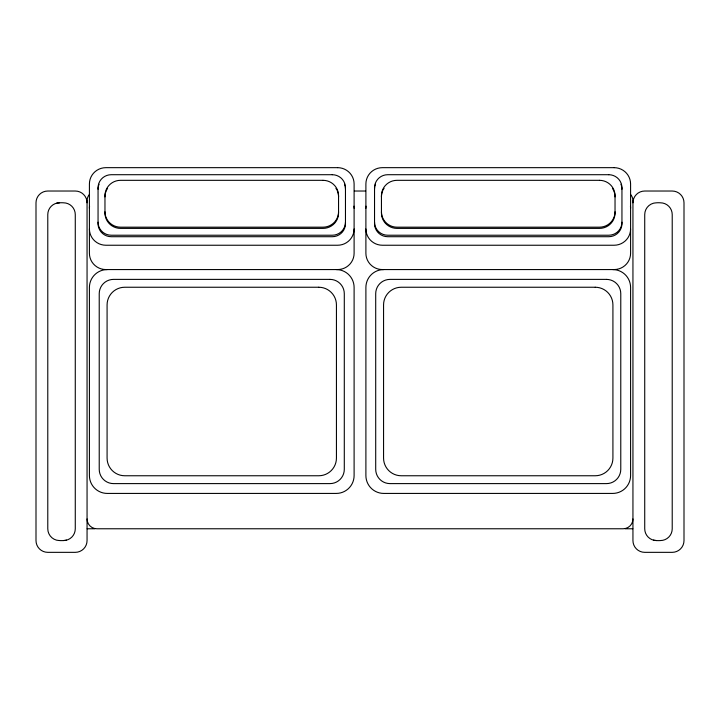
<?xml version="1.0" encoding="UTF-8"?>
<svg xmlns="http://www.w3.org/2000/svg" width="720" height="720" viewBox="0 0 720 720"><rect width="100%" height="100%" fill="white"/><g stroke="black" fill="none" stroke-linecap="round" stroke-linejoin="round"><path stroke-width="1.08" d="M354.375 191.025L365.625 191.025M87.174 528.768L94.905 528.768M625.095 528.768L632.826 528.768M632.943 202.806A11.781 11.781 0 0 1 644.724 191.025L672.219 191.025A11.781 11.781 0 0 1 684 202.806L684 540.558A11.781 11.781 0 0 1 672.219 552.339L644.724 552.339A11.781 11.781 0 0 1 632.943 540.558L632.943 200.844A9.819 9.819 0 0 0 630.648 194.535M653.463 540.153A26.766 26.766 0 0 0 660.438 540.558A11.781 11.781 0 0 0 672.219 528.768L672.219 214.587A11.781 11.781 0 0 0 660.438 202.806A26.766 26.766 0 0 0 653.463 203.211A11.781 11.781 0 0 0 644.724 214.587L644.724 528.768A11.781 11.781 0 0 0 656.505 540.558M87.057 202.806A11.781 11.781 0 0 0 75.276 191.025L47.781 191.025A11.781 11.781 0 0 0 36 202.806L36 540.558A11.781 11.781 0 0 0 47.781 552.339L75.276 552.339A11.781 11.781 0 0 0 87.057 540.558L87.057 200.844A9.819 9.819 0 0 1 89.352 194.535M63.495 540.558A11.781 11.781 0 0 0 75.276 528.768L75.276 214.587A11.781 11.781 0 0 0 63.495 202.806A26.766 26.766 0 0 0 56.511 203.211M66.537 540.153A26.766 26.766 0 0 1 56.511 540.153A11.781 11.781 0 0 1 47.781 528.768L47.781 214.587A11.781 11.781 0 0 1 59.562 202.806M630.45 206.154A16.497 16.29 0 0 1 630.585 208.287M365.895 208.287A16.497 16.29 0 0 1 366.03 206.154M630.585 228.951A16.497 16.29 0 0 1 614.097 245.241L382.383 245.241A16.497 16.29 0 0 1 365.895 228.951M620.946 184.248A13.194 13.032 0 0 1 621.504 185.859M621.693 186.687A13.194 13.032 0 0 1 621.945 189.234M374.535 189.234A13.194 13.032 0 0 1 374.787 186.687M374.976 185.859A13.194 13.032 0 0 1 375.534 184.248M621.945 222.192A13.194 13.032 0 0 1 608.751 235.224L387.729 235.224A13.194 13.032 0 0 1 374.535 222.192M612.414 188.361A15.552 15.363 0 0 1 613.431 190.107M613.854 191.025A15.552 15.363 0 0 1 615.033 196.902M381.447 196.902A15.552 15.363 0 0 1 382.626 191.025M383.049 190.107A15.552 15.363 0 0 1 384.066 188.361M615.033 211.815A15.552 15.363 0 0 1 599.481 227.178L396.999 227.178A15.552 15.363 0 0 1 381.447 211.815M353.97 206.154A16.497 16.29 0 0 1 354.105 208.287M89.415 208.287A16.497 16.29 0 0 1 89.55 206.154M354.105 228.951A16.497 16.29 0 0 1 337.617 245.241L105.903 245.241A16.497 16.29 0 0 1 89.415 228.951M344.466 184.248A13.194 13.032 0 0 1 345.024 185.859M345.213 186.687A13.194 13.032 0 0 1 345.465 189.234M98.055 189.234A13.194 13.032 0 0 1 98.307 186.687M98.496 185.859A13.194 13.032 0 0 1 99.054 184.248M98.055 222.192A13.194 13.032 0 0 0 111.249 235.224L332.271 235.224A13.194 13.032 0 0 0 345.465 222.192M335.934 188.361A15.552 15.363 0 0 1 336.951 190.107M337.374 191.025A15.552 15.363 0 0 1 338.553 196.902M104.967 196.902A15.552 15.363 0 0 1 106.146 191.025M106.569 190.107A15.552 15.363 0 0 1 107.586 188.361M338.553 211.815A15.552 15.363 0 0 1 323.001 227.178L120.519 227.178A15.552 15.363 0 0 1 104.967 211.815M612.72 269.568A17.865 17.865 0 0 1 630.585 287.442L630.585 475.56A17.865 17.865 0 0 1 612.72 493.425L383.76 493.425A17.865 17.865 0 0 1 365.895 475.56L365.895 287.442A17.865 17.865 0 0 1 383.76 269.568M336.24 269.568A17.865 17.865 0 0 1 354.105 287.442L354.105 475.56A17.865 17.865 0 0 1 336.24 493.425L107.28 493.425A17.865 17.865 0 0 1 89.415 475.56L89.415 287.442A17.865 17.865 0 0 1 107.28 269.568M632.943 518.958A9.819 9.819 0 0 1 623.124 528.768L96.876 528.768A9.819 9.819 0 0 1 87.057 518.958M337.617 167.661L105.903 167.661A16.497 16.29 0 0 0 89.415 183.96L89.415 253.278A16.497 16.29 0 0 0 105.903 269.568L337.617 269.568A16.497 16.29 0 0 0 354.105 253.278L354.105 183.96A16.497 16.29 0 0 0 337.617 167.661M614.097 167.661L382.383 167.661A16.497 16.29 0 0 0 365.895 183.96L365.895 253.278A16.497 16.29 0 0 0 382.383 269.568L614.097 269.568A16.497 16.29 0 0 0 630.585 253.278L630.585 183.96A16.497 16.29 0 0 0 614.097 167.661M332.271 174.708L111.249 174.708A13.194 13.032 0 0 0 98.055 187.749L98.055 223.677A13.194 13.032 0 0 0 111.249 236.709L332.271 236.709A13.194 13.032 0 0 0 345.465 223.677L345.465 187.749A13.194 13.032 0 0 0 332.271 174.708M608.751 174.708L387.729 174.708A13.194 13.032 0 0 0 374.535 187.749L374.535 223.677A13.194 13.032 0 0 0 387.729 236.709L608.751 236.709A13.194 13.032 0 0 0 621.945 223.677L621.945 187.749A13.194 13.032 0 0 0 608.751 174.708M323.001 180.324L120.519 180.324A15.552 15.363 0 0 0 104.967 195.678L104.967 213.039A15.552 15.363 0 0 0 120.519 228.393L323.001 228.393A15.552 15.363 0 0 0 338.553 213.039L338.553 195.678A15.552 15.363 0 0 0 323.001 180.324M599.481 180.324L396.999 180.324A15.552 15.363 0 0 0 381.447 195.678L381.447 213.039A15.552 15.363 0 0 0 396.999 228.393L599.481 228.393A15.552 15.363 0 0 0 615.033 213.039L615.033 195.678A15.552 15.363 0 0 0 599.481 180.324M329.994 279.387L113.526 279.387A14.292 14.292 0 0 0 99.225 293.688L99.225 469.314A14.292 14.292 0 0 0 113.526 483.606L329.994 483.606A14.292 14.292 0 0 0 344.295 469.314L344.295 293.688A14.292 14.292 0 0 0 329.994 279.387M606.474 279.387L390.006 279.387A14.292 14.292 0 0 0 375.705 293.688L375.705 469.314A14.292 14.292 0 0 0 390.006 483.606L606.474 483.606A14.292 14.292 0 0 0 620.775 469.314L620.775 293.688A14.292 14.292 0 0 0 606.474 279.387M318.762 287.244L124.758 287.244A17.676 17.676 0 0 0 107.082 304.92L107.082 458.082A17.676 17.676 0 0 0 124.758 475.758L318.762 475.758A17.676 17.676 0 0 0 336.438 458.082L336.438 304.92A17.676 17.676 0 0 0 318.762 287.244M595.242 287.244L401.238 287.244A17.676 17.676 0 0 0 383.562 304.92L383.562 458.082A17.676 17.676 0 0 0 401.238 475.758L595.242 475.758A17.676 17.676 0 0 0 612.918 458.082L612.918 304.92A17.676 17.676 0 0 0 595.242 287.244"/></g></svg>
